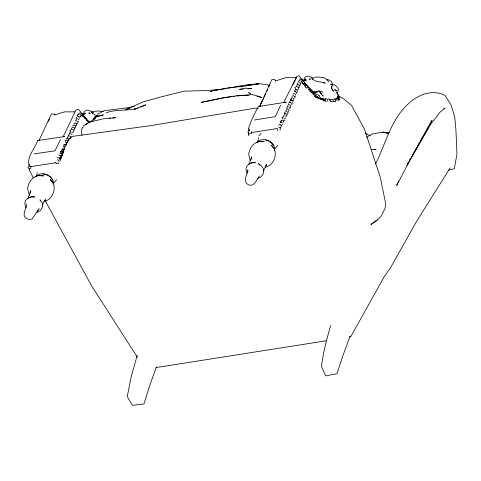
<?xml version="1.0" encoding="UTF-8"?>
<svg xmlns="http://www.w3.org/2000/svg" width="481" height="481" viewBox="0 0 481 481"><rect width="100%" height="100%" fill="white"/><g stroke="black" fill="none" stroke-linecap="round" stroke-linejoin="round"><path stroke-width="0.72" d="M82.979 116.45L82.473 113.883L81.469 113.732M82.979 116.48L82.473 113.883L82.672 115.181M291.841 104.642L291.865 103.559L290.35 102.134L288.84 102.958M251.557 131.283L251.491 133.484L249.603 133.862L248.394 133.327L248.046 131.596L248.322 130.688L249.531 130.309M29.467 168.735L29.419 170.178L33.46 178.114M294.913 98.076L294.949 97L293.434 95.563L291.937 96.362M296.777 93.723L296.825 92.665L295.31 91.222M325.066 100.054L325.156 98.575L326.839 98.852L327.645 99.988L327.417 101.118M58.983 162.59L59.115 160.991L58.285 160.053L57.275 159.914M30.742 168.669L30.982 166.125M323.731 100.872L323.857 99.663L322.108 98.401M290.608 107.588L290.843 105.592L289.358 104.497M93.043 120.268L93.218 118.825L94.631 117.202L97.769 115.374M292.809 103.144L293.079 101.148L291.618 100.048M337.656 98.358L338.035 95.575L337.602 93.242L336.772 92.009M280.05 130.327L280.417 127.85M36.628 176.232L37.169 172.601M257.72 142.454L258.153 139.562M77.994 122.084L77.802 123.19L76.124 124.212M293.59 100.451L293.897 99.032L292.352 97.733M251.19 159.265L251.779 156.812L248.773 164.755M258.261 138.835L258.556 137.608M274.459 150.529L274.813 149.086C274.128 141.757 264.797 137.319 258.501 140.861L256.956 142.508M97.505 115.789L97.956 114.015L104.136 110.708L127.736 107.732L134.175 106.421M299.591 80.141L299.891 78.986L301.719 79.179L302.615 80.459L302.176 81.385M49.002 120.082L49.309 118.885M26.816 203.854C26.629 208.399 20.845 215.59 26.798 218.621C28.457 219.366 30.381 219.643 32.095 218.921L39.069 208.748L37.284 211.129M287.56 114.165L288.029 112.542L286.532 111.087M330.645 325.493C326.809 338.949 323.184 352.573 321.452 366.468L325.607 375.908L336.959 373.701L342.676 356.319L350.078 336.267M137.259 355.369L131.349 376.04L127.255 396.5L132.365 405.315L143.945 403.974L149.459 386.255L156.451 366.835M70.34 138.065L70.671 136.983M288.546 111.965L289.039 110.365L287.548 108.868M30.099 193.097L30.838 190.698L27.826 198.659M297.324 91.925L297.751 90.59M289.73 109.229L290.097 108.165L288.66 106.638M285.095 111.869L284.542 113.426L285.75 113.72M268.891 86.562L269.48 84.921L270.015 84.674M299.994 85.516L300.727 83.526M63.835 151.323L60.239 160.281L64.791 147.126L68.53 139.604L72.282 136.406L150.787 125.613L255.658 108.075L258.153 108.363M67.424 142.364L68.53 139.604L70.935 137.626M73.743 130.7L73.112 132.281L71.777 132.407M86.454 120.472L86.959 119.234L85.239 117.496L84.271 117.827M313.287 94.583L313.822 93.314L312.211 91.841M60.456 153.168L61.658 150.493M398.797 180.856L396.627 185.594L408.141 163.636L432.022 120.358L420.22 141.312M280.621 105.279L275.318 116.649L254.371 120.016M311.766 92.983L312.337 91.751L310.732 90.169M78.577 114.262L79.131 113.077M29.046 164.628L29.618 165.939M60.51 139.346L55.032 150.818L34.085 153.92M282.612 118.26L285.089 113.071M305.862 84.71L307.618 86.237L306.914 88.185L305.934 87.656L305.164 86.418L306.09 84.5L304.527 82.75M292.905 84.927L296.476 77.579L285.648 77.694L275.186 81.042M280.447 122.751L281.066 121.489M375.499 164.051C385.912 143.482 390.746 119.396 408.706 103.463C418.248 94.571 432.72 88.841 445.093 95.551L451.052 104.942L454.822 117.526L455.976 130.97L456.95 154.1L454.353 168.675L448.31 170.304M287.397 106.499L288.726 103.83M290.386 100.499L291.708 97.829M283.489 102.97L296.801 76.443L298.899 75.685L307.72 86.183L315.542 93.795L319.36 95.515M259.722 106.036L260.93 103.968M297.3 84.74L296.302 86.628L299.26 87.247L299.723 85.624L298.19 84.217M42.292 204.99L45.611 198.803M263.209 171.188L266.871 164.364L265.566 165.771M266.895 91.029L267.719 89.49M69.318 133.85L68.344 135.612L71.092 136.574M407.623 163.624L408.351 162.325M409.529 160.299L410.269 158.989M412.482 155.062L416.534 147.859M417.274 146.549L419.486 142.623M70.316 131.728L69.324 133.477L72.132 134.385M261.862 101.671L262.698 100.186M260.774 103.848L262.013 101.786M262.987 99.489L263.816 98.022M68.278 136.069L67.256 137.837L69.005 138.3M291.492 98.346L290.476 100.108L292.25 100.739M406.667 165.638L431.144 123.689L440.295 111.917L445.003 108.105L443.849 108.664M285.6 111.183L286.327 109.969M76.683 118.801L75.577 120.629L78.403 121.549M294.637 90.717L295.394 89.472L296.416 90.2M84.548 118.272L85.167 117.304L83.526 115.512M450.12 167.905L416.197 222.03L390.362 268.079L384.632 275.992L350.859 336.502L349.579 336.778M259.367 176.016C256.728 179.503 254.034 187.698 248.136 184.62C242.412 181.445 247.306 174.495 247.817 169.943L247.895 171.32M281.565 120.376L280.387 122.126L283.261 123.076M80.94 116.42L82.179 114.616L80.922 113.053L79.732 113.065M93.693 120.07L94.444 118.975M264.977 94.973L265.759 93.843M264.093 96.982L264.917 95.899M94.751 118.939L96.02 117.286L93.356 119.715L83.532 125.854L81.295 130.165L82.004 135.125M53 184.007L56.638 179.738M274.272 149.537L277.928 145.244M299.422 80.381L298.172 81.824L300.956 83.255M259 135.756L261.189 133.405M336.153 93.338L337.782 91.685L338.414 88.913L336.844 86.73L334.487 84.836L332.768 85.119L330.603 84.271L331.595 84.079L332.768 85.119L332.365 83.381L331.199 81.445L328.782 79.834L326.882 79.936M314.748 96.296L315.524 95.509L315.374 94.829L314.327 93.759L313.341 93.951M29.305 165.055L27.964 167.562L28.968 168.717L29.972 168.969M377.284 219.997L370.971 224.447L377.284 219.997L380.994 216.45L384.95 208.688L385.792 204.094L380.297 177.291L364.37 128.908L351.527 105.423L343.224 98.509L338.871 96.05M35.504 176.948C40.909 170.13 53.463 175.204 53.71 183.574M78.169 119.799L79.467 118.681M66.113 139.063L67.635 137.855M47.992 121.248L48.93 120.539M305.663 79.076L303.036 80.784M286.688 107.822L287.764 107.095M281.553 126.713L279.822 127.886L278.679 126.984M69.823 130.591L71.02 129.804M294.619 96.597L295.761 95.863M280.874 125.667L282.648 124.519M315.951 97.547L317.093 96.807L315.783 95.13M284.121 119.12L285.846 118.019M283.111 121.314L284.848 120.208M366.534 137.422L371.981 134.025L382.834 132.161L389.231 132.888M74.507 128.06L75.697 127.339M314.634 92.911L318.933 90.933L322.973 92.22M75.066 126.323L76.816 125.276M82.239 115.127L85.371 113.113L84.866 113.967L83.369 114.61L83.85 112.776L85.029 111.057L86.887 110.155L89.25 110.408L91.552 111.592L92.466 113.251L96.008 115.5L97.324 115.699M278.421 125.132L279.906 124.26L281.463 125.625M281.066 120.617L282.323 119.883L283.862 121.489M72.523 125.806L74.122 124.898L75.643 126.154M73.858 123.605L75.433 122.745L76.888 124.128M292.707 94.198L294.198 93.38L295.743 94.775M79.082 117.43L80.399 116.715L80.934 115.68L79.804 114.063M309.722 91.378L310.786 90.831L309.866 88.949M294.853 87.494L296.488 86.688M313.432 92.196L315.133 91.378L317.159 91.739M86.839 124.158L85.492 124.795L88.937 122.324L104.275 118.536L115.693 117.683L112.728 118.067M60.804 156.097L62.458 155.315M308.135 89.604L309.235 89.081L309.097 88.239L308.417 87.157L307.112 86.796M77.657 114.839L78.686 114.364M140.638 107.137L145.809 104.792L134.349 109.139L136.201 108.724M64.911 140.909L67.31 139.941L67.971 140.879M257.191 178.505L260.9 176.99L263.011 174.284L263.81 171.182L263.137 168.356L261.249 165.747L258.363 163.66L260.011 165.103M93.037 112.181L95.509 111.225L97.613 110.997L103.235 111.514M250.144 163.666L251.966 162.957M265.019 167.292C274.657 165.59 279.166 151.317 271.14 145.052L273.346 147.877M374.753 149.819L376.076 149.357L371.476 149.627M43.969 201.389C53.451 199.837 58.003 185.834 50.349 179.521L52.399 182.377M36.394 212.506C39.839 211.989 42.202 208.958 42.707 205.634L42.172 202.814L39.989 199.825L40.578 201.016M29.936 197.45L31.824 196.831L34.734 196.951L31.043 196.759L27.862 198.262L25.98 199.964L24.765 203.265L25.301 206.133L26.16 207.852M54.563 114.959L64.574 111.851L74.988 111.857M284.644 102.609L286.375 102.074L258.393 106.608C254.485 113.546 250.89 120.959 248.539 128.505L249.525 130.898M129.816 108.351L125.499 109.626L143.019 101.954L159.626 97.276L184.157 91.174L206.692 90.542L221.164 89.376M61.129 151.124L63.877 150.319L64.201 149.338L62.055 149.429M256.95 84.325L258.321 83.941L242.496 85.486L227.627 88.276M91.198 111.814L92.4 111.508L93.326 112.211M60.089 153.241L62.903 152.597L63.209 151.617L60.269 151.551M305.158 79.93L303.655 80.574L304.142 78.74L305.321 77.02L307.173 76.118L309.536 76.371L311.838 77.555L312.758 79.215C316.107 82.75 321.092 81.247 325.132 83.129L323.124 82.696M62.091 149.086L64.466 148.623M64.857 146.609L63.492 146.867L63.931 144.655L66.21 145.28M64.147 144.679L66.528 144.228M311.544 77.886L314.135 78.018L316.131 76.942L323.521 77.477L327.543 79.864L328.559 81.992M276.972 128.571L251.641 132.516M55.844 162.77L29.846 166.733M220.244 89.749L221.861 89.466M106.259 112.813C116.306 108.995 127.555 111.117 138.059 108.309M326.611 340.716L156.091 367.568M260.955 106.223L258.393 106.608L259.854 106.03L271.825 79.642L274.392 79.257L275.727 80.934M215.187 90.139L226.214 88.54M211.442 91.216L210.353 91.366L227.489 88.005L245.484 86.015L258.321 83.941L250.198 84.89M231.776 96.669L223.202 97.841L201.286 102.387C217.184 99.308 232.954 95.064 249.266 95.034L236.778 95.978M233.207 96.471L234.638 96.272M109.019 118.548L110.504 118.356M248.725 85.059L245.767 85.408L258.622 83.604L267.556 84.824L268.909 86.442M58.778 163.348L56.427 163.624L55.574 162.115M243.284 89.099L239.544 89.376L245.605 88.215L251.659 88.426L247.781 88.769M322.306 99.429L323.569 99.333L322.468 99.393M59.121 157.996L60.378 157.936M39.743 140.464L37.771 140.512C35.293 148.172 25.559 157.918 29.63 166.125M260.63 141.468C253.926 141.51 249.435 148.268 248.689 154.395L250.264 160.474M39.917 175.571C33.117 175.445 28.644 181.998 27.603 188.107L28.373 192.184L29.72 195.34M256.866 96.386L258.267 96.374L261.742 97.607L256.487 95.689L250.854 94.318L248.707 92.526L250.679 94.474M65.807 142.911L67.196 142.905M252.573 162.722L255.477 162.71L251.81 162.644L248.689 164.261L246.933 166.053L245.857 169.426L247.15 173.431M319.919 98.9L321.813 98.906L322.072 99.302M298.226 89.676L295.821 89.634L295.1 88.029M57.107 157.768L59.343 157.816L59.891 159.692M316.203 91.967L317.556 92.021M42.965 174.002C46.855 173.93 50.655 176.389 52.411 179.828M320.713 98.852L321.813 98.906L320.424 97.926M333.141 99.182L334.535 99.254L335.63 100.282L335.654 101.738L333.423 101.545M336.664 97.896L338.414 98.07L339.237 100.15M335.75 98.377L337.975 99.026L338.444 100.872M388.564 133.255L382.834 132.161L388.63 133.423M284.788 115.945L286.616 116.36L287.055 114.779L285.558 113.306M334.59 98.839L336.417 99.308L336.94 100.619M330.964 99.158L332.984 99.958L333.345 101.641M265.53 139.893L268.729 140.939L271.494 142.785L273.346 145.304M331.006 101.443L332.69 102.02M322.829 98.539L325.288 99.411M328.204 98.803L330.207 99.711M77.591 116.095L79.239 116.733M325.024 100.794L326.166 101.238M325.781 101.238L315.987 97.204L315.013 96.386M294.258 91.336L295.971 92.087M81.566 115.169L82.696 115.717L89.105 122.841M318.476 98.419L315.987 97.204L308.411 89.117M331.914 84.307L333.068 84.89M338.029 96.915L339.598 97.715M370.364 135.852L365.199 133.189M337.301 94.438L338.456 95.106L338.913 96.41M86.784 119.565L88.546 121.236M317.262 96.308L318.681 97.896M281.908 117.208L283.014 118.164M89.851 122.625L87.079 120.208L78.662 109.488L75.992 109.909L63.179 136.784L64.58 136.55L37.771 140.512L39.033 140.29L51.485 113.913L53.872 113.979L54.84 115.085M88.191 121.182L89.484 122.336M305.17 86.412L303.349 83.694M301.346 81.572L304.377 84.806M302.886 80.513L304.341 82.143L304.551 83.057L303.595 84.187L302.699 83.64L301.695 81.746M76.058 117.352L77.327 118.819M58.971 154.822L59.824 155.844M77.146 115.073L78.307 116.486M321.284 93.831L318.933 90.933L323.166 96.146L322.222 94.991M65.314 141.468L66.119 142.592M70.142 131.06L70.785 132.004M286.472 108.664L287.109 109.602M137.398 357.281L91.576 285.804L45.118 200.541M331.8 88.684L333.471 91.384L331.8 88.552L331.758 86.135L331.8 88.552M311.983 78.138L312.758 79.377M300.727 79.99L301.521 81.337M289.352 101.413L290.073 102.645M338.75 97.451L339.833 99.501M61.358 153.217L62.181 154.792M296.987 83.093L297.835 84.842M319.089 95.713L320.46 98.635M277.182 128.71L277.844 130.489M91.697 111.923L92.424 113.925M60.353 155.441L60.846 157.293M298.16 87.35L298.605 89.039M330.303 101.864L329.894 99.441L329.978 100.541M248.455 133.556L248.731 135.365L248.569 132.678M337.824 96.489L337.981 97.685M248.99 128.962L249.068 130.561M74.759 128.589L74.104 130.159L71.29 129.167L72.018 127.657L73.431 127.038L74.759 128.589M103.283 114.941L94.631 117.202L103.283 114.941M242.406 86.586L240.927 86.796L242.406 86.586M263.498 141.528L258.946 141.51L264.279 141.63L263.498 141.528M310.323 79.215L309.169 78.926L310.323 79.215M90.031 113.251L88.877 112.963L90.031 113.251M42.899 175.781L38.312 175.601L43.609 175.884L42.899 175.781M336.826 90.656L334.596 89.767L336.826 90.656M305.862 79.425L305.742 78.92L305.898 80.994L305.862 79.425"/></g></svg>
